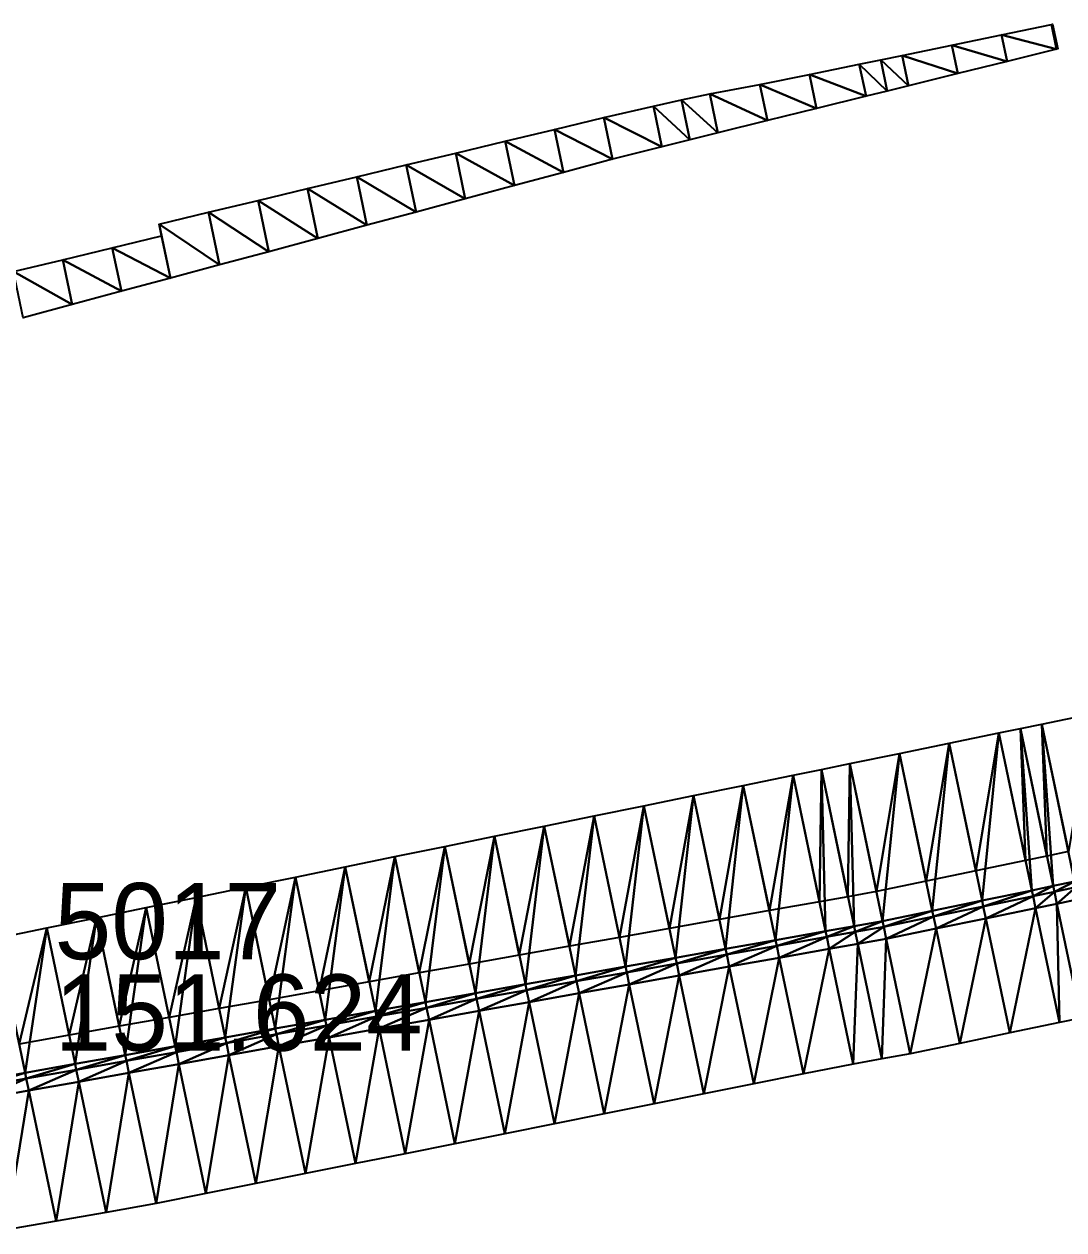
# Model space of a CAD drawing. Header units: metres. Extents: x 1882598 to 1885460, y 3171405 to 3171756.
# Drawn here: x 1883198.39 to 1883218.86, y 3171606.09 to 3171629.83 of the extents above; entities that cross this region are included whole.
import ezdxf

# ---------------------------------------------------------------- set-up
doc = ezdxf.new("R2010")
doc.units = ezdxf.units.M
doc.header["$MEASUREMENT"] = 0
doc.layers.add('pntelev', color=2, linetype='Continuous')
doc.layers.add('pntno', color=3, linetype='Continuous')
doc.layers.add('Triangles surfaces projet', color=7, linetype='Continuous', true_color=0x848484)

msp = doc.modelspace()

# ---------------------------------------------------------------- linework, layer by layer
at = {"layer": 'Triangles surfaces projet'}
for points in [[(1883218.615, 3171629.828, 150.869), (1883218.717, 3171629.34, 150.882), (1883217.636, 3171629.625, 150.873), (1883218.615, 3171629.828, 150.869)], [(1883218.615, 3171629.828, 151.219), (1883218.717, 3171629.34, 151.232), (1883217.636, 3171629.625, 151.223), (1883218.615, 3171629.828, 151.219)], [(1883218.741, 3171629.346, 150.882), (1883218.615, 3171629.828, 150.869), (1883218.64, 3171629.833, 150.869), (1883218.741, 3171629.346, 150.882)], [(1883218.64, 3171629.833, 151.219), (1883218.741, 3171629.346, 151.232), (1883218.615, 3171629.828, 151.219), (1883218.64, 3171629.833, 151.219)], [(1883218.717, 3171629.34, 150.882), (1883218.615, 3171629.828, 150.869), (1883218.741, 3171629.346, 150.882), (1883218.717, 3171629.34, 150.882)], [(1883218.741, 3171629.346, 151.232), (1883218.717, 3171629.34, 151.232), (1883218.615, 3171629.828, 151.219), (1883218.741, 3171629.346, 151.232)], [(1883215.678, 3171629.217, 150.881), (1883216.657, 3171629.421, 150.877), (1883216.774, 3171628.86, 150.892), (1883215.678, 3171629.217, 150.881)], [(1883216.657, 3171629.421, 151.227), (1883216.774, 3171628.86, 151.242), (1883215.678, 3171629.217, 151.231), (1883216.657, 3171629.421, 151.227)], [(1883217.746, 3171629.1, 150.887), (1883216.657, 3171629.421, 150.877), (1883217.636, 3171629.625, 150.873), (1883217.746, 3171629.1, 150.887)], [(1883217.636, 3171629.625, 151.223), (1883217.746, 3171629.1, 151.237), (1883216.657, 3171629.421, 151.227), (1883217.636, 3171629.625, 151.223)], [(1883216.657, 3171629.421, 150.877), (1883217.746, 3171629.1, 150.887), (1883216.774, 3171628.86, 150.892), (1883216.657, 3171629.421, 150.877)], [(1883217.746, 3171629.1, 151.237), (1883216.774, 3171628.86, 151.242), (1883216.657, 3171629.421, 151.227), (1883217.746, 3171629.1, 151.237)], [(1883217.746, 3171629.1, 150.887), (1883217.636, 3171629.625, 150.873), (1883218.717, 3171629.34, 150.882), (1883217.746, 3171629.1, 150.887)], [(1883218.717, 3171629.34, 151.232), (1883217.746, 3171629.1, 151.237), (1883217.636, 3171629.625, 151.223), (1883218.717, 3171629.34, 151.232)], [(1883215.678, 3171629.217, 150.881), (1883215.803, 3171628.62, 150.897), (1883215.256, 3171629.13, 150.883), (1883215.678, 3171629.217, 150.881)], [(1883215.678, 3171629.217, 151.231), (1883215.803, 3171628.62, 151.247), (1883215.256, 3171629.13, 151.233), (1883215.678, 3171629.217, 151.231)], [(1883215.678, 3171629.217, 150.881), (1883216.774, 3171628.86, 150.892), (1883215.803, 3171628.62, 150.897), (1883215.678, 3171629.217, 150.881)], [(1883216.774, 3171628.86, 151.242), (1883215.803, 3171628.62, 151.247), (1883215.678, 3171629.217, 151.231), (1883216.774, 3171628.86, 151.242)], [(1883213.855, 3171628.839, 150.889), (1883214.834, 3171629.042, 150.885), (1883214.966, 3171628.413, 150.901), (1883213.855, 3171628.839, 150.889)], [(1883214.834, 3171629.042, 151.235), (1883214.966, 3171628.413, 151.251), (1883213.855, 3171628.838, 151.239), (1883214.834, 3171629.042, 151.235)], [(1883215.384, 3171628.516, 150.899), (1883214.834, 3171629.042, 150.885), (1883215.256, 3171629.13, 150.883), (1883215.384, 3171628.516, 150.899)], [(1883215.256, 3171629.13, 151.233), (1883215.384, 3171628.516, 151.249), (1883214.834, 3171629.042, 151.235), (1883215.256, 3171629.13, 151.233)], [(1883214.834, 3171629.042, 150.885), (1883215.384, 3171628.516, 150.899), (1883214.966, 3171628.413, 150.901), (1883214.834, 3171629.042, 150.885)], [(1883215.384, 3171628.516, 151.249), (1883214.966, 3171628.413, 151.251), (1883214.834, 3171629.042, 151.235), (1883215.384, 3171628.516, 151.249)], [(1883215.384, 3171628.516, 150.899), (1883215.256, 3171629.13, 150.883), (1883215.803, 3171628.62, 150.897), (1883215.384, 3171628.516, 150.899)], [(1883215.803, 3171628.62, 151.247), (1883215.384, 3171628.516, 151.249), (1883215.256, 3171629.13, 151.233), (1883215.803, 3171628.62, 151.247)], [(1883213.994, 3171628.173, 150.906), (1883212.874, 3171628.645, 150.893), (1883213.855, 3171628.839, 150.889), (1883213.994, 3171628.173, 150.906)], [(1883213.855, 3171628.838, 151.239), (1883213.994, 3171628.173, 151.256), (1883212.874, 3171628.645, 151.243), (1883213.855, 3171628.838, 151.239)], [(1883213.994, 3171628.173, 150.906), (1883213.855, 3171628.839, 150.889), (1883214.966, 3171628.413, 150.901), (1883213.994, 3171628.173, 150.906)], [(1883214.966, 3171628.413, 151.251), (1883213.994, 3171628.173, 151.256), (1883213.855, 3171628.838, 151.239), (1883214.966, 3171628.413, 151.251)], [(1883213.023, 3171627.933, 150.911), (1883211.89, 3171628.463, 150.896), (1883212.874, 3171628.645, 150.893), (1883213.023, 3171627.933, 150.911)], [(1883212.874, 3171628.645, 151.243), (1883213.023, 3171627.933, 151.261), (1883211.89, 3171628.463, 151.246), (1883212.874, 3171628.645, 151.243)], [(1883213.023, 3171627.933, 150.911), (1883212.874, 3171628.645, 150.893), (1883213.994, 3171628.173, 150.906), (1883213.023, 3171627.933, 150.911)], [(1883213.994, 3171628.173, 151.256), (1883213.023, 3171627.933, 151.261), (1883212.874, 3171628.645, 151.243), (1883213.994, 3171628.173, 151.256)], [(1883211.498, 3171627.556, 150.919), (1883210.779, 3171628.218, 150.901), (1883211.335, 3171628.341, 150.899), (1883211.498, 3171627.556, 150.919)], [(1883211.335, 3171628.341, 151.249), (1883211.498, 3171627.556, 151.269), (1883210.779, 3171628.218, 151.251), (1883211.335, 3171628.341, 151.249)], [(1883211.335, 3171628.341, 150.899), (1883211.89, 3171628.463, 150.896), (1883212.051, 3171627.692, 150.916), (1883211.335, 3171628.341, 150.899)], [(1883211.89, 3171628.463, 151.246), (1883212.051, 3171627.692, 151.266), (1883211.335, 3171628.341, 151.249), (1883211.89, 3171628.463, 151.246)], [(1883211.335, 3171628.341, 150.899), (1883212.051, 3171627.692, 150.916), (1883211.498, 3171627.556, 150.919), (1883211.335, 3171628.341, 150.899)], [(1883212.051, 3171627.692, 151.266), (1883211.498, 3171627.556, 151.269), (1883211.335, 3171628.341, 151.249), (1883212.051, 3171627.692, 151.266)], [(1883212.051, 3171627.692, 150.916), (1883211.89, 3171628.463, 150.896), (1883213.023, 3171627.933, 150.911), (1883212.051, 3171627.692, 150.916)], [(1883213.023, 3171627.933, 151.261), (1883212.051, 3171627.692, 151.266), (1883211.89, 3171628.463, 151.246), (1883213.023, 3171627.933, 151.261)], [(1883210.779, 3171628.218, 150.901), (1883210.946, 3171627.419, 150.922), (1883209.804, 3171627.992, 150.906), (1883210.779, 3171628.218, 150.901)], [(1883210.779, 3171628.218, 151.251), (1883210.946, 3171627.419, 151.272), (1883209.804, 3171627.992, 151.256), (1883210.779, 3171628.218, 151.251)], [(1883210.779, 3171628.218, 150.901), (1883211.498, 3171627.556, 150.919), (1883210.946, 3171627.419, 150.922), (1883210.779, 3171628.218, 150.901)], [(1883211.498, 3171627.556, 151.269), (1883210.946, 3171627.419, 151.272), (1883210.779, 3171628.218, 151.251), (1883211.498, 3171627.556, 151.269)], [(1883209.008, 3171626.912, 150.933), (1883207.859, 3171627.526, 150.916), (1883208.831, 3171627.759, 150.911), (1883209.008, 3171626.912, 150.933)], [(1883208.832, 3171627.759, 151.261), (1883209.008, 3171626.912, 151.283), (1883207.859, 3171627.526, 151.266), (1883208.832, 3171627.759, 151.261)], [(1883208.831, 3171627.759, 150.911), (1883209.804, 3171627.992, 150.906), (1883209.976, 3171627.172, 150.927), (1883208.831, 3171627.759, 150.911)], [(1883209.008, 3171626.912, 150.933), (1883208.831, 3171627.759, 150.911), (1883209.976, 3171627.172, 150.927), (1883209.008, 3171626.912, 150.933)], [(1883209.804, 3171627.992, 151.256), (1883209.976, 3171627.172, 151.277), (1883208.832, 3171627.759, 151.261), (1883209.804, 3171627.992, 151.256)], [(1883209.976, 3171627.172, 151.277), (1883209.008, 3171626.912, 151.283), (1883208.832, 3171627.759, 151.261), (1883209.976, 3171627.172, 151.277)], [(1883209.976, 3171627.172, 150.927), (1883209.804, 3171627.992, 150.906), (1883210.946, 3171627.419, 150.922), (1883209.976, 3171627.172, 150.927)], [(1883210.946, 3171627.419, 151.272), (1883209.976, 3171627.172, 151.277), (1883209.804, 3171627.992, 151.256), (1883210.946, 3171627.419, 151.272)], [(1883208.041, 3171626.652, 150.938), (1883206.886, 3171627.293, 150.921), (1883207.859, 3171627.526, 150.916), (1883208.041, 3171626.652, 150.938)], [(1883207.859, 3171627.526, 151.266), (1883208.041, 3171626.652, 151.288), (1883206.886, 3171627.293, 151.271), (1883207.859, 3171627.526, 151.266)], [(1883209.008, 3171626.912, 150.933), (1883208.041, 3171626.652, 150.938), (1883207.859, 3171627.526, 150.916), (1883209.008, 3171626.912, 150.933)], [(1883209.008, 3171626.912, 151.283), (1883208.041, 3171626.652, 151.288), (1883207.859, 3171627.526, 151.266), (1883209.008, 3171626.912, 151.283)], [(1883205.913, 3171627.061, 150.925), (1883206.886, 3171627.293, 150.921), (1883207.074, 3171626.392, 150.944), (1883205.913, 3171627.061, 150.925)], [(1883206.886, 3171627.293, 151.271), (1883207.074, 3171626.392, 151.294), (1883205.913, 3171627.06, 151.275), (1883206.886, 3171627.293, 151.271)], [(1883208.041, 3171626.652, 150.938), (1883207.074, 3171626.392, 150.944), (1883206.886, 3171627.293, 150.921), (1883208.041, 3171626.652, 150.938)], [(1883208.041, 3171626.652, 151.288), (1883207.074, 3171626.392, 151.294), (1883206.886, 3171627.293, 151.271), (1883208.041, 3171626.652, 151.288)], [(1883206.107, 3171626.132, 150.949), (1883204.94, 3171626.828, 150.93), (1883205.913, 3171627.061, 150.925), (1883206.107, 3171626.132, 150.949)], [(1883205.913, 3171627.06, 151.275), (1883206.107, 3171626.132, 151.299), (1883204.94, 3171626.828, 151.28), (1883205.913, 3171627.06, 151.275)], [(1883206.107, 3171626.132, 150.949), (1883205.913, 3171627.061, 150.925), (1883207.074, 3171626.392, 150.944), (1883206.107, 3171626.132, 150.949)], [(1883207.074, 3171626.392, 151.294), (1883206.107, 3171626.132, 151.299), (1883205.913, 3171627.06, 151.275), (1883207.074, 3171626.392, 151.294)], [(1883205.139, 3171625.871, 150.955), (1883203.967, 3171626.595, 150.935), (1883204.94, 3171626.828, 150.93), (1883205.139, 3171625.871, 150.955)], [(1883204.94, 3171626.828, 151.28), (1883205.139, 3171625.871, 151.305), (1883203.967, 3171626.595, 151.285), (1883204.94, 3171626.828, 151.28)], [(1883206.107, 3171626.132, 150.949), (1883205.139, 3171625.871, 150.955), (1883204.94, 3171626.828, 150.93), (1883206.107, 3171626.132, 150.949)], [(1883206.107, 3171626.132, 151.299), (1883205.139, 3171625.871, 151.305), (1883204.94, 3171626.828, 151.28), (1883206.107, 3171626.132, 151.299)], [(1883203.967, 3171626.595, 150.935), (1883204.172, 3171625.611, 150.96), (1883202.994, 3171626.362, 150.94), (1883203.967, 3171626.595, 150.935)], [(1883203.967, 3171626.595, 151.285), (1883204.172, 3171625.611, 151.31), (1883202.994, 3171626.362, 151.29), (1883203.967, 3171626.595, 151.285)], [(1883203.967, 3171626.595, 150.935), (1883205.139, 3171625.871, 150.955), (1883204.172, 3171625.611, 150.96), (1883203.967, 3171626.595, 150.935)], [(1883205.139, 3171625.871, 151.305), (1883204.172, 3171625.611, 151.31), (1883203.967, 3171626.595, 151.285), (1883205.139, 3171625.871, 151.305)], [(1883203.205, 3171625.351, 150.966), (1883202.021, 3171626.129, 150.945), (1883202.994, 3171626.362, 150.94), (1883203.205, 3171625.351, 150.966)], [(1883202.994, 3171626.362, 151.29), (1883203.205, 3171625.351, 151.316), (1883202.021, 3171626.129, 151.295), (1883202.994, 3171626.362, 151.29)], [(1883202.994, 3171626.362, 150.94), (1883204.172, 3171625.611, 150.96), (1883203.205, 3171625.351, 150.966), (1883202.994, 3171626.362, 150.94)], [(1883204.172, 3171625.611, 151.31), (1883203.205, 3171625.351, 151.316), (1883202.994, 3171626.362, 151.29), (1883204.172, 3171625.611, 151.31)], [(1883201.048, 3171625.896, 150.95), (1883202.021, 3171626.129, 150.945), (1883202.237, 3171625.091, 150.971), (1883201.048, 3171625.896, 150.95)], [(1883202.237, 3171625.091, 151.321), (1883201.048, 3171625.896, 151.3), (1883202.021, 3171626.129, 151.295), (1883202.237, 3171625.091, 151.321)], [(1883202.237, 3171625.091, 150.971), (1883202.021, 3171626.129, 150.945), (1883203.205, 3171625.351, 150.966), (1883202.237, 3171625.091, 150.971)], [(1883203.205, 3171625.351, 151.316), (1883202.237, 3171625.091, 151.321), (1883202.021, 3171626.129, 151.295), (1883203.205, 3171625.351, 151.316)], [(1883201.048, 3171625.896, 150.95), (1883201.27, 3171624.831, 150.977), (1883201.096, 3171625.665, 150.955), (1883201.048, 3171625.896, 150.95)], [(1883202.237, 3171625.091, 150.971), (1883201.27, 3171624.831, 150.977), (1883201.048, 3171625.896, 150.95), (1883202.237, 3171625.091, 150.971)], [(1883201.048, 3171625.896, 151.3), (1883201.27, 3171624.831, 151.327), (1883201.096, 3171625.665, 151.305), (1883201.048, 3171625.896, 151.3)], [(1883201.27, 3171624.831, 151.327), (1883201.048, 3171625.896, 151.3), (1883202.237, 3171625.091, 151.321), (1883201.27, 3171624.831, 151.327)], [(1883201.27, 3171624.831, 150.977), (1883200.124, 3171625.43, 150.96), (1883201.096, 3171625.665, 150.955), (1883201.27, 3171624.831, 150.977)], [(1883200.124, 3171625.43, 151.31), (1883201.096, 3171625.665, 151.305), (1883201.27, 3171624.831, 151.327), (1883200.124, 3171625.43, 151.31)], [(1883200.124, 3171625.43, 150.96), (1883200.303, 3171624.571, 150.982), (1883199.151, 3171625.194, 150.965), (1883200.124, 3171625.43, 150.96)], [(1883200.124, 3171625.43, 151.31), (1883200.303, 3171624.571, 151.332), (1883199.151, 3171625.194, 151.315), (1883200.124, 3171625.43, 151.31)], [(1883200.303, 3171624.571, 150.982), (1883200.124, 3171625.43, 150.96), (1883201.27, 3171624.831, 150.977), (1883200.303, 3171624.571, 150.982)], [(1883201.27, 3171624.831, 151.327), (1883200.303, 3171624.571, 151.332), (1883200.124, 3171625.43, 151.31), (1883201.27, 3171624.831, 151.327)], [(1883199.151, 3171625.194, 150.965), (1883199.336, 3171624.311, 150.988), (1883198.179, 3171624.959, 150.97), (1883199.151, 3171625.194, 150.965)], [(1883199.151, 3171625.194, 151.315), (1883199.336, 3171624.311, 151.338), (1883198.179, 3171624.959, 151.32), (1883199.151, 3171625.194, 151.315)], [(1883199.336, 3171624.311, 150.988), (1883199.151, 3171625.194, 150.965), (1883200.303, 3171624.571, 150.982), (1883199.336, 3171624.311, 150.988)], [(1883200.303, 3171624.571, 151.332), (1883199.336, 3171624.311, 151.338), (1883199.151, 3171625.194, 151.315), (1883200.303, 3171624.571, 151.332)], [(1883199.336, 3171624.311, 150.988), (1883198.368, 3171624.051, 150.993), (1883198.179, 3171624.959, 150.97), (1883199.336, 3171624.311, 150.988)], [(1883199.336, 3171624.311, 151.338), (1883198.368, 3171624.051, 151.343), (1883198.179, 3171624.959, 151.32), (1883199.336, 3171624.311, 151.338)], [(1883219.074, 3171612.948, 150.869), (1883218.427, 3171616.047, 150.948), (1883219.406, 3171616.249, 150.944), (1883219.074, 3171612.948, 150.869)], [(1883219.406, 3171616.249, 151.294), (1883218.951, 3171613.538, 151.234), (1883218.427, 3171616.047, 151.298), (1883219.406, 3171616.249, 151.294)], [(1883218.005, 3171615.961, 150.95), (1883218.23, 3171612.774, 150.872), (1883217.583, 3171615.874, 150.952), (1883218.005, 3171615.961, 150.95)], [(1883218.005, 3171615.961, 151.3), (1883218.107, 3171613.362, 151.237), (1883217.583, 3171615.874, 151.302), (1883218.005, 3171615.961, 151.3)], [(1883218.427, 3171616.047, 150.948), (1883218.652, 3171612.861, 150.871), (1883218.005, 3171615.961, 150.95), (1883218.427, 3171616.047, 150.948)], [(1883218.427, 3171616.047, 151.298), (1883218.529, 3171613.45, 151.236), (1883218.005, 3171615.961, 151.3), (1883218.427, 3171616.047, 151.298)], [(1883218.652, 3171612.861, 150.871), (1883218.23, 3171612.774, 150.872), (1883218.005, 3171615.961, 150.95), (1883218.652, 3171612.861, 150.871)], [(1883218.529, 3171613.45, 151.236), (1883218.107, 3171613.362, 151.237), (1883218.005, 3171615.961, 151.3), (1883218.529, 3171613.45, 151.236)], [(1883218.427, 3171616.047, 150.948), (1883219.074, 3171612.948, 150.869), (1883218.652, 3171612.861, 150.871), (1883218.427, 3171616.047, 150.948)], [(1883218.951, 3171613.538, 151.234), (1883218.529, 3171613.45, 151.236), (1883218.427, 3171616.047, 151.298), (1883218.951, 3171613.538, 151.234)], [(1883215.624, 3171615.472, 150.96), (1883216.603, 3171615.673, 150.956), (1883216.271, 3171612.37, 150.881), (1883215.624, 3171615.472, 150.96)], [(1883216.603, 3171615.673, 151.306), (1883216.149, 3171612.953, 151.246), (1883215.624, 3171615.472, 151.31), (1883216.603, 3171615.673, 151.306)], [(1883217.128, 3171613.157, 151.242), (1883216.149, 3171612.953, 151.246), (1883216.603, 3171615.673, 151.306), (1883217.128, 3171613.157, 151.242)], [(1883216.603, 3171615.673, 150.956), (1883217.25, 3171612.572, 150.877), (1883216.271, 3171612.37, 150.881), (1883216.603, 3171615.673, 150.956)], [(1883217.583, 3171615.874, 150.952), (1883217.25, 3171612.572, 150.877), (1883216.603, 3171615.673, 150.956), (1883217.583, 3171615.874, 150.952)], [(1883217.583, 3171615.874, 151.302), (1883217.128, 3171613.157, 151.242), (1883216.603, 3171615.673, 151.306), (1883217.583, 3171615.874, 151.302)], [(1883218.107, 3171613.362, 151.237), (1883217.128, 3171613.157, 151.242), (1883217.583, 3171615.874, 151.302), (1883218.107, 3171613.362, 151.237)], [(1883218.23, 3171612.774, 150.872), (1883217.25, 3171612.572, 150.877), (1883217.583, 3171615.874, 150.952), (1883218.23, 3171612.774, 150.872)], [(1883215.624, 3171615.472, 150.96), (1883215.292, 3171612.168, 150.885), (1883214.644, 3171615.271, 150.964), (1883215.624, 3171615.472, 150.96)], [(1883215.624, 3171615.472, 151.31), (1883215.17, 3171612.749, 151.25), (1883214.644, 3171615.271, 151.314), (1883215.624, 3171615.472, 151.31)], [(1883216.149, 3171612.953, 151.246), (1883215.17, 3171612.749, 151.25), (1883215.624, 3171615.472, 151.31), (1883216.149, 3171612.953, 151.246)], [(1883215.624, 3171615.472, 150.96), (1883216.271, 3171612.37, 150.881), (1883215.292, 3171612.168, 150.885), (1883215.624, 3171615.472, 150.96)], [(1883214.644, 3171615.271, 150.964), (1883214.731, 3171612.069, 150.888), (1883214.087, 3171615.156, 150.967), (1883214.644, 3171615.271, 150.964)], [(1883214.644, 3171615.271, 151.314), (1883214.61, 3171612.649, 151.252), (1883214.087, 3171615.156, 151.317), (1883214.644, 3171615.271, 151.314)], [(1883215.17, 3171612.749, 151.25), (1883214.61, 3171612.649, 151.252), (1883214.644, 3171615.271, 151.314), (1883215.17, 3171612.749, 151.25)], [(1883215.292, 3171612.168, 150.885), (1883214.731, 3171612.069, 150.888), (1883214.644, 3171615.271, 150.964), (1883215.292, 3171612.168, 150.885)], [(1883212.549, 3171614.841, 150.973), (1883213.529, 3171615.042, 150.969), (1883213.185, 3171611.796, 150.895), (1883212.549, 3171614.841, 150.973)], [(1883213.529, 3171615.042, 151.319), (1883213.064, 3171612.374, 151.26), (1883212.549, 3171614.841, 151.323), (1883213.529, 3171615.042, 151.319)], [(1883214.049, 3171612.549, 151.255), (1883213.064, 3171612.374, 151.26), (1883213.529, 3171615.042, 151.319), (1883214.049, 3171612.549, 151.255)], [(1883213.529, 3171615.042, 150.969), (1883214.17, 3171611.97, 150.89), (1883213.185, 3171611.796, 150.895), (1883213.529, 3171615.042, 150.969)], [(1883214.087, 3171615.156, 150.967), (1883214.17, 3171611.97, 150.89), (1883213.529, 3171615.042, 150.969), (1883214.087, 3171615.156, 150.967)], [(1883214.087, 3171615.156, 151.317), (1883214.049, 3171612.549, 151.255), (1883213.529, 3171615.042, 151.319), (1883214.087, 3171615.156, 151.317)], [(1883214.61, 3171612.649, 151.252), (1883214.049, 3171612.549, 151.255), (1883214.087, 3171615.156, 151.317), (1883214.61, 3171612.649, 151.252)], [(1883214.17, 3171611.97, 150.89), (1883214.087, 3171615.156, 150.967), (1883214.731, 3171612.069, 150.888), (1883214.17, 3171611.97, 150.89)], [(1883212.2, 3171611.621, 150.9), (1883211.57, 3171614.641, 150.977), (1883212.549, 3171614.841, 150.973), (1883212.2, 3171611.621, 150.9)], [(1883212.549, 3171614.841, 151.323), (1883212.079, 3171612.199, 151.265), (1883211.57, 3171614.641, 151.327), (1883212.549, 3171614.841, 151.323)], [(1883213.064, 3171612.374, 151.26), (1883212.079, 3171612.199, 151.265), (1883212.549, 3171614.841, 151.323), (1883213.064, 3171612.374, 151.26)], [(1883213.185, 3171611.796, 150.895), (1883212.2, 3171611.621, 150.9), (1883212.549, 3171614.841, 150.973), (1883213.185, 3171611.796, 150.895)], [(1883211.57, 3171614.641, 150.977), (1883211.215, 3171611.447, 150.905), (1883210.59, 3171614.44, 150.981), (1883211.57, 3171614.641, 150.977)], [(1883211.57, 3171614.641, 151.327), (1883211.094, 3171612.024, 151.27), (1883210.59, 3171614.44, 151.331), (1883211.57, 3171614.641, 151.327)], [(1883212.079, 3171612.199, 151.265), (1883211.094, 3171612.024, 151.27), (1883211.57, 3171614.641, 151.327), (1883212.079, 3171612.199, 151.265)], [(1883211.57, 3171614.641, 150.977), (1883212.2, 3171611.621, 150.9), (1883211.215, 3171611.447, 150.905), (1883211.57, 3171614.641, 150.977)], [(1883209.61, 3171614.24, 150.986), (1883209.244, 3171611.098, 150.915), (1883208.631, 3171614.039, 150.99), (1883209.61, 3171614.24, 150.986)], [(1883209.61, 3171614.24, 151.336), (1883209.124, 3171611.673, 151.279), (1883208.631, 3171614.039, 151.34), (1883209.61, 3171614.24, 151.336)], [(1883210.109, 3171611.848, 151.275), (1883209.124, 3171611.673, 151.279), (1883209.61, 3171614.24, 151.336), (1883210.109, 3171611.848, 151.275)], [(1883209.244, 3171611.098, 150.915), (1883209.61, 3171614.24, 150.986), (1883210.23, 3171611.273, 150.91), (1883209.244, 3171611.098, 150.915)], [(1883209.61, 3171614.24, 150.986), (1883210.59, 3171614.44, 150.981), (1883210.23, 3171611.273, 150.91), (1883209.61, 3171614.24, 150.986)], [(1883210.59, 3171614.44, 151.331), (1883210.109, 3171611.848, 151.275), (1883209.61, 3171614.24, 151.336), (1883210.59, 3171614.44, 151.331)], [(1883211.094, 3171612.024, 151.27), (1883210.109, 3171611.848, 151.275), (1883210.59, 3171614.44, 151.331), (1883211.094, 3171612.024, 151.27)], [(1883210.23, 3171611.273, 150.91), (1883210.59, 3171614.44, 150.981), (1883211.215, 3171611.447, 150.905), (1883210.23, 3171611.273, 150.91)], [(1883208.259, 3171610.924, 150.92), (1883207.651, 3171613.839, 150.994), (1883208.631, 3171614.039, 150.99), (1883208.259, 3171610.924, 150.92)], [(1883208.631, 3171614.039, 151.34), (1883208.139, 3171611.498, 151.284), (1883207.651, 3171613.839, 151.344), (1883208.631, 3171614.039, 151.34)], [(1883209.124, 3171611.673, 151.279), (1883208.139, 3171611.498, 151.284), (1883208.631, 3171614.039, 151.34), (1883209.124, 3171611.673, 151.279)], [(1883209.244, 3171611.098, 150.915), (1883208.259, 3171610.924, 150.92), (1883208.631, 3171614.039, 150.99), (1883209.244, 3171611.098, 150.915)], [(1883207.274, 3171610.75, 150.925), (1883206.671, 3171613.638, 150.998), (1883207.651, 3171613.839, 150.994), (1883207.274, 3171610.75, 150.925)], [(1883207.651, 3171613.839, 151.344), (1883207.154, 3171611.322, 151.289), (1883206.671, 3171613.638, 151.348), (1883207.651, 3171613.839, 151.344)], [(1883208.139, 3171611.498, 151.284), (1883207.154, 3171611.322, 151.289), (1883207.651, 3171613.839, 151.344), (1883208.139, 3171611.498, 151.284)], [(1883207.274, 3171610.75, 150.925), (1883207.651, 3171613.839, 150.994), (1883208.259, 3171610.924, 150.92), (1883207.274, 3171610.75, 150.925)], [(1883206.671, 3171613.638, 150.998), (1883206.289, 3171610.575, 150.929), (1883205.691, 3171613.438, 151.003), (1883206.671, 3171613.638, 150.998)], [(1883206.671, 3171613.638, 151.348), (1883206.17, 3171611.147, 151.294), (1883205.691, 3171613.438, 151.353), (1883206.671, 3171613.638, 151.348)], [(1883207.154, 3171611.322, 151.289), (1883206.17, 3171611.147, 151.294), (1883206.671, 3171613.638, 151.348), (1883207.154, 3171611.322, 151.289)], [(1883206.289, 3171610.575, 150.929), (1883206.671, 3171613.638, 150.998), (1883207.274, 3171610.75, 150.925), (1883206.289, 3171610.575, 150.929)], [(1883205.304, 3171610.401, 150.934), (1883204.712, 3171613.237, 151.007), (1883205.691, 3171613.438, 151.003), (1883205.304, 3171610.401, 150.934)], [(1883205.691, 3171613.438, 151.353), (1883205.185, 3171610.972, 151.299), (1883204.712, 3171613.237, 151.357), (1883205.691, 3171613.438, 151.353)], [(1883206.17, 3171611.147, 151.294), (1883205.185, 3171610.972, 151.299), (1883205.691, 3171613.438, 151.353), (1883206.17, 3171611.147, 151.294)], [(1883205.304, 3171610.401, 150.934), (1883205.691, 3171613.438, 151.003), (1883206.289, 3171610.575, 150.929), (1883205.304, 3171610.401, 150.934)], [(1883203.732, 3171613.036, 151.011), (1883203.333, 3171610.052, 150.944), (1883202.752, 3171612.836, 151.015), (1883203.732, 3171613.036, 151.011)], [(1883203.732, 3171613.036, 151.361), (1883203.215, 3171610.621, 151.309), (1883202.752, 3171612.836, 151.365), (1883203.732, 3171613.036, 151.361)], [(1883204.2, 3171610.797, 151.304), (1883203.215, 3171610.621, 151.309), (1883203.732, 3171613.036, 151.361), (1883204.2, 3171610.797, 151.304)], [(1883203.333, 3171610.052, 150.944), (1883203.732, 3171613.036, 151.011), (1883204.319, 3171610.227, 150.939), (1883203.333, 3171610.052, 150.944)], [(1883204.712, 3171613.237, 151.007), (1883204.319, 3171610.227, 150.939), (1883203.732, 3171613.036, 151.011), (1883204.712, 3171613.237, 151.007)], [(1883204.712, 3171613.237, 151.357), (1883204.2, 3171610.797, 151.304), (1883203.732, 3171613.036, 151.361), (1883204.712, 3171613.237, 151.357)], [(1883205.185, 3171610.972, 151.299), (1883204.2, 3171610.797, 151.304), (1883204.712, 3171613.237, 151.357), (1883205.185, 3171610.972, 151.299)], [(1883205.304, 3171610.401, 150.934), (1883204.319, 3171610.227, 150.939), (1883204.712, 3171613.237, 151.007), (1883205.304, 3171610.401, 150.934)], [(1883202.752, 3171612.836, 151.015), (1883202.348, 3171609.878, 150.949), (1883201.773, 3171612.635, 151.019), (1883202.752, 3171612.836, 151.015)], [(1883202.752, 3171612.836, 151.365), (1883202.23, 3171610.446, 151.313), (1883201.773, 3171612.635, 151.369), (1883202.752, 3171612.836, 151.365)], [(1883203.215, 3171610.621, 151.309), (1883202.23, 3171610.446, 151.313), (1883202.752, 3171612.836, 151.365), (1883203.215, 3171610.621, 151.309)], [(1883202.348, 3171609.878, 150.949), (1883202.752, 3171612.836, 151.015), (1883203.333, 3171610.052, 150.944), (1883202.348, 3171609.878, 150.949)], [(1883218.23, 3171612.774, 150.872), (1883218.652, 3171612.861, 150.871), (1883218.254, 3171612.66, 150.87), (1883218.23, 3171612.774, 150.872)], [(1883218.652, 3171612.861, 150.871), (1883218.675, 3171612.748, 150.868), (1883218.254, 3171612.66, 150.87), (1883218.652, 3171612.861, 150.871)], [(1883218.675, 3171612.748, 150.868), (1883218.652, 3171612.861, 150.871), (1883219.074, 3171612.948, 150.869), (1883218.675, 3171612.748, 150.868)], [(1883219.097, 3171612.835, 150.866), (1883218.675, 3171612.748, 150.868), (1883219.074, 3171612.948, 150.869), (1883219.097, 3171612.835, 150.866)], [(1883218.725, 3171612.511, 151.109), (1883218.675, 3171612.748, 150.868), (1883219.097, 3171612.835, 150.866), (1883218.725, 3171612.511, 151.109)], [(1883219.097, 3171612.835, 150.866), (1883219.147, 3171612.598, 151.107), (1883218.725, 3171612.511, 151.109), (1883219.097, 3171612.835, 150.866)], [(1883200.793, 3171612.435, 151.024), (1883201.773, 3171612.635, 151.019), (1883201.363, 3171609.704, 150.954), (1883200.793, 3171612.435, 151.024)], [(1883201.773, 3171612.635, 151.369), (1883201.245, 3171610.271, 151.318), (1883200.793, 3171612.435, 151.374), (1883201.773, 3171612.635, 151.369)], [(1883202.23, 3171610.446, 151.313), (1883201.245, 3171610.271, 151.318), (1883201.773, 3171612.635, 151.369), (1883202.23, 3171610.446, 151.313)], [(1883201.773, 3171612.635, 151.019), (1883202.348, 3171609.878, 150.949), (1883201.363, 3171609.704, 150.954), (1883201.773, 3171612.635, 151.019)], [(1883216.295, 3171612.257, 150.878), (1883216.271, 3171612.37, 150.881), (1883217.25, 3171612.572, 150.877), (1883216.295, 3171612.257, 150.878)], [(1883217.25, 3171612.572, 150.877), (1883217.274, 3171612.459, 150.874), (1883216.295, 3171612.257, 150.878), (1883217.25, 3171612.572, 150.877)], [(1883217.274, 3171612.459, 150.874), (1883217.25, 3171612.572, 150.877), (1883218.23, 3171612.774, 150.872), (1883217.274, 3171612.459, 150.874)], [(1883218.23, 3171612.774, 150.872), (1883218.254, 3171612.66, 150.87), (1883217.274, 3171612.459, 150.874), (1883218.23, 3171612.774, 150.872)], [(1883217.274, 3171612.459, 150.874), (1883218.254, 3171612.66, 150.87), (1883217.323, 3171612.222, 151.115), (1883217.274, 3171612.459, 150.874)], [(1883218.303, 3171612.424, 151.111), (1883217.323, 3171612.222, 151.115), (1883218.254, 3171612.66, 150.87), (1883218.303, 3171612.424, 151.111)], [(1883218.254, 3171612.66, 150.87), (1883218.675, 3171612.748, 150.868), (1883218.303, 3171612.424, 151.111), (1883218.254, 3171612.66, 150.87)], [(1883218.675, 3171612.748, 150.868), (1883218.725, 3171612.511, 151.109), (1883218.303, 3171612.424, 151.111), (1883218.675, 3171612.748, 150.868)], [(1883218.725, 3171612.511, 151.109), (1883219.147, 3171612.598, 151.107), (1883219.195, 3171610.259, 152.643), (1883218.725, 3171612.511, 151.109)], [(1883200.378, 3171609.529, 150.959), (1883199.813, 3171612.234, 151.028), (1883200.793, 3171612.435, 151.024), (1883200.378, 3171609.529, 150.959)], [(1883200.793, 3171612.435, 151.374), (1883200.26, 3171610.096, 151.323), (1883199.813, 3171612.234, 151.378), (1883200.793, 3171612.435, 151.374)], [(1883201.245, 3171610.271, 151.318), (1883200.26, 3171610.096, 151.323), (1883200.793, 3171612.435, 151.374), (1883201.245, 3171610.271, 151.318)], [(1883200.378, 3171609.529, 150.959), (1883200.793, 3171612.435, 151.024), (1883201.363, 3171609.704, 150.954), (1883200.378, 3171609.529, 150.959)], [(1883215.315, 3171612.055, 150.882), (1883215.292, 3171612.168, 150.885), (1883216.271, 3171612.37, 150.881), (1883215.315, 3171612.055, 150.882)], [(1883215.315, 3171612.055, 150.882), (1883216.271, 3171612.37, 150.881), (1883216.295, 3171612.257, 150.878), (1883215.315, 3171612.055, 150.882)], [(1883216.344, 3171612.02, 151.119), (1883216.295, 3171612.257, 150.878), (1883217.274, 3171612.459, 150.874), (1883216.344, 3171612.02, 151.119)], [(1883217.274, 3171612.459, 150.874), (1883217.323, 3171612.222, 151.115), (1883216.344, 3171612.02, 151.119), (1883217.274, 3171612.459, 150.874)], [(1883218.303, 3171612.424, 151.111), (1883217.795, 3171609.965, 152.653), (1883217.323, 3171612.222, 151.115), (1883218.303, 3171612.424, 151.111)], [(1883218.303, 3171612.424, 151.111), (1883218.773, 3171610.17, 152.646), (1883217.795, 3171609.965, 152.653), (1883218.303, 3171612.424, 151.111)], [(1883218.725, 3171612.511, 151.109), (1883218.773, 3171610.17, 152.646), (1883218.303, 3171612.424, 151.111), (1883218.725, 3171612.511, 151.109)], [(1883218.773, 3171610.17, 152.646), (1883218.725, 3171612.511, 151.109), (1883219.195, 3171610.259, 152.643), (1883218.773, 3171610.17, 152.646)], [(1883199.813, 3171612.234, 151.028), (1883199.393, 3171609.355, 150.963), (1883198.834, 3171612.034, 151.032), (1883199.813, 3171612.234, 151.028)], [(1883199.813, 3171612.234, 151.378), (1883199.275, 3171609.92, 151.328), (1883198.834, 3171612.034, 151.382), (1883199.813, 3171612.234, 151.378)], [(1883200.26, 3171610.096, 151.323), (1883199.275, 3171609.92, 151.328), (1883199.813, 3171612.234, 151.378), (1883200.26, 3171610.096, 151.323)], [(1883199.393, 3171609.355, 150.963), (1883199.813, 3171612.234, 151.028), (1883200.378, 3171609.529, 150.959), (1883199.393, 3171609.355, 150.963)], [(1883215.292, 3171612.168, 150.885), (1883214.755, 3171611.955, 150.885), (1883214.731, 3171612.069, 150.888), (1883215.292, 3171612.168, 150.885)], [(1883214.755, 3171611.955, 150.885), (1883215.292, 3171612.168, 150.885), (1883215.315, 3171612.055, 150.882), (1883214.755, 3171611.955, 150.885)], [(1883215.315, 3171612.055, 150.882), (1883216.295, 3171612.257, 150.878), (1883215.365, 3171611.818, 151.123), (1883215.315, 3171612.055, 150.882)], [(1883215.365, 3171611.818, 151.123), (1883216.295, 3171612.257, 150.878), (1883216.344, 3171612.02, 151.119), (1883215.365, 3171611.818, 151.123)], [(1883216.344, 3171612.02, 151.119), (1883217.323, 3171612.222, 151.115), (1883216.816, 3171609.759, 152.659), (1883216.344, 3171612.02, 151.119)], [(1883217.323, 3171612.222, 151.115), (1883217.795, 3171609.965, 152.653), (1883216.816, 3171609.759, 152.659), (1883217.323, 3171612.222, 151.115)], [(1883198.408, 3171609.181, 150.968), (1883197.854, 3171611.833, 151.036), (1883198.834, 3171612.034, 151.032), (1883198.408, 3171609.181, 150.968)], [(1883198.834, 3171612.034, 151.382), (1883198.29, 3171609.745, 151.333), (1883197.854, 3171611.833, 151.386), (1883198.834, 3171612.034, 151.382)], [(1883199.275, 3171609.92, 151.328), (1883198.29, 3171609.745, 151.333), (1883198.834, 3171612.034, 151.382), (1883199.275, 3171609.92, 151.328)], [(1883198.834, 3171612.034, 151.032), (1883199.393, 3171609.355, 150.963), (1883198.408, 3171609.181, 150.968), (1883198.834, 3171612.034, 151.032)], [(1883213.185, 3171611.796, 150.895), (1883214.17, 3171611.97, 150.89), (1883213.209, 3171611.682, 150.892), (1883213.185, 3171611.796, 150.895)], [(1883213.209, 3171611.682, 150.892), (1883214.17, 3171611.97, 150.89), (1883214.194, 3171611.856, 150.888), (1883213.209, 3171611.682, 150.892)], [(1883213.209, 3171611.682, 150.892), (1883214.194, 3171611.856, 150.888), (1883213.258, 3171611.446, 151.134), (1883213.209, 3171611.682, 150.892)], [(1883214.194, 3171611.856, 150.888), (1883214.243, 3171611.62, 151.129), (1883213.258, 3171611.446, 151.134), (1883214.194, 3171611.856, 150.888)], [(1883214.194, 3171611.856, 150.888), (1883214.17, 3171611.97, 150.89), (1883214.731, 3171612.069, 150.888), (1883214.194, 3171611.856, 150.888)], [(1883214.731, 3171612.069, 150.888), (1883214.755, 3171611.955, 150.885), (1883214.194, 3171611.856, 150.888), (1883214.731, 3171612.069, 150.888)], [(1883214.194, 3171611.856, 150.888), (1883214.755, 3171611.955, 150.885), (1883214.243, 3171611.62, 151.129), (1883214.194, 3171611.856, 150.888)], [(1883214.804, 3171611.719, 151.126), (1883214.243, 3171611.62, 151.129), (1883214.755, 3171611.955, 150.885), (1883214.804, 3171611.719, 151.126)], [(1883214.755, 3171611.955, 150.885), (1883215.315, 3171612.055, 150.882), (1883214.804, 3171611.719, 151.126), (1883214.755, 3171611.955, 150.885)], [(1883215.315, 3171612.055, 150.882), (1883215.365, 3171611.818, 151.123), (1883214.804, 3171611.719, 151.126), (1883215.315, 3171612.055, 150.882)], [(1883215.365, 3171611.818, 151.123), (1883216.344, 3171612.02, 151.119), (1883215.837, 3171609.553, 152.666), (1883215.365, 3171611.818, 151.123)], [(1883215.837, 3171609.553, 152.666), (1883216.344, 3171612.02, 151.119), (1883216.816, 3171609.759, 152.659), (1883215.837, 3171609.553, 152.666)], [(1883197.422, 3171609.006, 150.973), (1883197.854, 3171611.833, 151.036), (1883198.408, 3171609.181, 150.968), (1883197.422, 3171609.006, 150.973)], [(1883211.215, 3171611.447, 150.905), (1883212.2, 3171611.621, 150.9), (1883211.238, 3171611.333, 150.902), (1883211.215, 3171611.447, 150.905)], [(1883211.238, 3171611.333, 150.902), (1883212.2, 3171611.621, 150.9), (1883212.224, 3171611.508, 150.897), (1883211.238, 3171611.333, 150.902)], [(1883212.224, 3171611.508, 150.897), (1883212.2, 3171611.621, 150.9), (1883213.185, 3171611.796, 150.895), (1883212.224, 3171611.508, 150.897)], [(1883213.209, 3171611.682, 150.892), (1883212.224, 3171611.508, 150.897), (1883213.185, 3171611.796, 150.895), (1883213.209, 3171611.682, 150.892)], [(1883212.224, 3171611.508, 150.897), (1883213.209, 3171611.682, 150.892), (1883212.273, 3171611.272, 151.138), (1883212.224, 3171611.508, 150.897)], [(1883212.273, 3171611.272, 151.138), (1883213.209, 3171611.682, 150.892), (1883213.258, 3171611.446, 151.134), (1883212.273, 3171611.272, 151.138)], [(1883214.243, 3171611.62, 151.129), (1883213.736, 3171609.158, 152.692), (1883213.258, 3171611.446, 151.134), (1883214.243, 3171611.62, 151.129)], [(1883213.736, 3171609.158, 152.692), (1883214.243, 3171611.62, 151.129), (1883214.716, 3171609.354, 152.672), (1883213.736, 3171609.158, 152.692)], [(1883214.716, 3171609.354, 152.672), (1883214.243, 3171611.62, 151.129), (1883214.804, 3171611.719, 151.126), (1883214.716, 3171609.354, 152.672)], [(1883214.716, 3171609.354, 152.672), (1883214.804, 3171611.719, 151.126), (1883215.277, 3171609.454, 152.669), (1883214.716, 3171609.354, 152.672)], [(1883215.365, 3171611.818, 151.123), (1883215.277, 3171609.454, 152.669), (1883214.804, 3171611.719, 151.126), (1883215.365, 3171611.818, 151.123)], [(1883215.365, 3171611.818, 151.123), (1883215.837, 3171609.553, 152.666), (1883215.277, 3171609.454, 152.669), (1883215.365, 3171611.818, 151.123)], [(1883210.253, 3171611.159, 150.907), (1883210.23, 3171611.273, 150.91), (1883211.215, 3171611.447, 150.905), (1883210.253, 3171611.159, 150.907)], [(1883211.215, 3171611.447, 150.905), (1883211.238, 3171611.333, 150.902), (1883210.253, 3171611.159, 150.907), (1883211.215, 3171611.447, 150.905)], [(1883211.238, 3171611.333, 150.902), (1883212.224, 3171611.508, 150.897), (1883211.288, 3171611.097, 151.143), (1883211.238, 3171611.333, 150.902)], [(1883211.288, 3171611.097, 151.143), (1883212.224, 3171611.508, 150.897), (1883212.273, 3171611.272, 151.138), (1883211.288, 3171611.097, 151.143)], [(1883212.273, 3171611.272, 151.138), (1883213.258, 3171611.446, 151.134), (1883212.755, 3171608.962, 152.711), (1883212.273, 3171611.272, 151.138)], [(1883213.736, 3171609.158, 152.692), (1883212.755, 3171608.962, 152.711), (1883213.258, 3171611.446, 151.134), (1883213.736, 3171609.158, 152.692)], [(1883210.23, 3171611.273, 150.91), (1883209.268, 3171610.985, 150.912), (1883209.244, 3171611.098, 150.915), (1883210.23, 3171611.273, 150.91)], [(1883210.253, 3171611.159, 150.907), (1883209.268, 3171610.985, 150.912), (1883210.23, 3171611.273, 150.91), (1883210.253, 3171611.159, 150.907)], [(1883209.317, 3171610.749, 151.153), (1883209.268, 3171610.985, 150.912), (1883210.253, 3171611.159, 150.907), (1883209.317, 3171610.749, 151.153)], [(1883210.253, 3171611.159, 150.907), (1883210.303, 3171610.923, 151.148), (1883209.317, 3171610.749, 151.153), (1883210.253, 3171611.159, 150.907)], [(1883210.303, 3171610.923, 151.148), (1883210.253, 3171611.159, 150.907), (1883211.238, 3171611.333, 150.902), (1883210.303, 3171610.923, 151.148)], [(1883210.303, 3171610.923, 151.148), (1883211.238, 3171611.333, 150.902), (1883211.288, 3171611.097, 151.143), (1883210.303, 3171610.923, 151.148)], [(1883211.288, 3171611.097, 151.143), (1883212.273, 3171611.272, 151.138), (1883211.774, 3171608.766, 152.731), (1883211.288, 3171611.097, 151.143)], [(1883212.755, 3171608.962, 152.711), (1883211.774, 3171608.766, 152.731), (1883212.273, 3171611.272, 151.138), (1883212.755, 3171608.962, 152.711)], [(1883207.274, 3171610.75, 150.925), (1883208.259, 3171610.924, 150.92), (1883207.298, 3171610.636, 150.922), (1883207.274, 3171610.75, 150.925)], [(1883208.259, 3171610.924, 150.92), (1883208.283, 3171610.81, 150.917), (1883207.298, 3171610.636, 150.922), (1883208.259, 3171610.924, 150.92)], [(1883208.259, 3171610.924, 150.92), (1883209.244, 3171611.098, 150.915), (1883208.283, 3171610.81, 150.917), (1883208.259, 3171610.924, 150.92)], [(1883208.283, 3171610.81, 150.917), (1883209.244, 3171611.098, 150.915), (1883209.268, 3171610.985, 150.912), (1883208.283, 3171610.81, 150.917)], [(1883208.283, 3171610.81, 150.917), (1883209.268, 3171610.985, 150.912), (1883208.332, 3171610.574, 151.158), (1883208.283, 3171610.81, 150.917)], [(1883208.332, 3171610.574, 151.158), (1883209.268, 3171610.985, 150.912), (1883209.317, 3171610.749, 151.153), (1883208.332, 3171610.574, 151.158)], [(1883209.317, 3171610.749, 151.153), (1883210.303, 3171610.923, 151.148), (1883209.813, 3171608.373, 152.771), (1883209.317, 3171610.749, 151.153)], [(1883209.813, 3171608.373, 152.771), (1883210.303, 3171610.923, 151.148), (1883210.794, 3171608.57, 152.751), (1883209.813, 3171608.373, 152.771)], [(1883210.794, 3171608.57, 152.751), (1883210.303, 3171610.923, 151.148), (1883211.288, 3171611.097, 151.143), (1883210.794, 3171608.57, 152.751)], [(1883211.288, 3171611.097, 151.143), (1883211.774, 3171608.766, 152.731), (1883210.794, 3171608.57, 152.751), (1883211.288, 3171611.097, 151.143)], [(1883206.289, 3171610.575, 150.929), (1883207.274, 3171610.75, 150.925), (1883206.313, 3171610.462, 150.927), (1883206.289, 3171610.575, 150.929)], [(1883207.274, 3171610.75, 150.925), (1883207.298, 3171610.636, 150.922), (1883206.313, 3171610.462, 150.927), (1883207.274, 3171610.75, 150.925)], [(1883207.347, 3171610.4, 151.163), (1883207.298, 3171610.636, 150.922), (1883208.283, 3171610.81, 150.917), (1883207.347, 3171610.4, 151.163)], [(1883208.283, 3171610.81, 150.917), (1883208.332, 3171610.574, 151.158), (1883207.347, 3171610.4, 151.163), (1883208.283, 3171610.81, 150.917)], [(1883209.317, 3171610.749, 151.153), (1883208.833, 3171608.177, 152.79), (1883208.332, 3171610.574, 151.158), (1883209.317, 3171610.749, 151.153)], [(1883209.317, 3171610.749, 151.153), (1883209.813, 3171608.373, 152.771), (1883208.833, 3171608.177, 152.79), (1883209.317, 3171610.749, 151.153)], [(1883206.289, 3171610.575, 150.929), (1883205.327, 3171610.287, 150.931), (1883205.304, 3171610.401, 150.934), (1883206.289, 3171610.575, 150.929)], [(1883206.313, 3171610.462, 150.927), (1883205.327, 3171610.287, 150.931), (1883206.289, 3171610.575, 150.929), (1883206.313, 3171610.462, 150.927)], [(1883205.327, 3171610.287, 150.931), (1883206.313, 3171610.462, 150.927), (1883205.377, 3171610.051, 151.172), (1883205.327, 3171610.287, 150.931)], [(1883205.377, 3171610.051, 151.172), (1883206.313, 3171610.462, 150.927), (1883206.362, 3171610.226, 151.167), (1883205.377, 3171610.051, 151.172)], [(1883206.362, 3171610.226, 151.167), (1883206.313, 3171610.462, 150.927), (1883207.298, 3171610.636, 150.922), (1883206.362, 3171610.226, 151.167)], [(1883206.362, 3171610.226, 151.167), (1883207.298, 3171610.636, 150.922), (1883207.347, 3171610.4, 151.163), (1883206.362, 3171610.226, 151.167)], [(1883208.332, 3171610.574, 151.158), (1883207.852, 3171607.981, 152.81), (1883207.347, 3171610.4, 151.163), (1883208.332, 3171610.574, 151.158)], [(1883208.332, 3171610.574, 151.158), (1883208.833, 3171608.177, 152.79), (1883207.852, 3171607.981, 152.81), (1883208.332, 3171610.574, 151.158)], [(1883203.333, 3171610.052, 150.944), (1883204.319, 3171610.227, 150.939), (1883203.357, 3171609.939, 150.941), (1883203.333, 3171610.052, 150.944)], [(1883204.319, 3171610.227, 150.939), (1883204.342, 3171610.113, 150.936), (1883203.357, 3171609.939, 150.941), (1883204.319, 3171610.227, 150.939)], [(1883204.342, 3171610.113, 150.936), (1883204.319, 3171610.227, 150.939), (1883205.304, 3171610.401, 150.934), (1883204.342, 3171610.113, 150.936)], [(1883205.327, 3171610.287, 150.931), (1883204.342, 3171610.113, 150.936), (1883205.304, 3171610.401, 150.934), (1883205.327, 3171610.287, 150.931)], [(1883204.342, 3171610.113, 150.936), (1883205.327, 3171610.287, 150.931), (1883204.392, 3171609.877, 151.177), (1883204.342, 3171610.113, 150.936)], [(1883204.392, 3171609.877, 151.177), (1883205.327, 3171610.287, 150.931), (1883205.377, 3171610.051, 151.172), (1883204.392, 3171609.877, 151.177)], [(1883205.891, 3171607.588, 152.85), (1883205.377, 3171610.051, 151.172), (1883206.362, 3171610.226, 151.167), (1883205.891, 3171607.588, 152.85)], [(1883206.871, 3171607.785, 152.83), (1883205.891, 3171607.588, 152.85), (1883206.362, 3171610.226, 151.167), (1883206.871, 3171607.785, 152.83)], [(1883206.362, 3171610.226, 151.167), (1883207.347, 3171610.4, 151.163), (1883206.871, 3171607.785, 152.83), (1883206.362, 3171610.226, 151.167)], [(1883206.871, 3171607.785, 152.83), (1883207.347, 3171610.4, 151.163), (1883207.852, 3171607.981, 152.81), (1883206.871, 3171607.785, 152.83)], [(1883203.333, 3171610.052, 150.944), (1883202.372, 3171609.764, 150.946), (1883202.348, 3171609.878, 150.949), (1883203.333, 3171610.052, 150.944)], [(1883202.372, 3171609.764, 150.946), (1883203.333, 3171610.052, 150.944), (1883203.357, 3171609.939, 150.941), (1883202.372, 3171609.764, 150.946)], [(1883203.406, 3171609.703, 151.182), (1883203.357, 3171609.939, 150.941), (1883204.342, 3171610.113, 150.936), (1883203.406, 3171609.703, 151.182)], [(1883203.406, 3171609.703, 151.182), (1883204.342, 3171610.113, 150.936), (1883204.392, 3171609.877, 151.177), (1883203.406, 3171609.703, 151.182)], [(1883205.377, 3171610.051, 151.172), (1883204.91, 3171607.392, 152.87), (1883204.392, 3171609.877, 151.177), (1883205.377, 3171610.051, 151.172)], [(1883204.91, 3171607.392, 152.87), (1883205.377, 3171610.051, 151.172), (1883205.891, 3171607.588, 152.85), (1883204.91, 3171607.392, 152.87)], [(1883201.387, 3171609.59, 150.951), (1883201.363, 3171609.704, 150.954), (1883202.348, 3171609.878, 150.949), (1883201.387, 3171609.59, 150.951)], [(1883202.348, 3171609.878, 150.949), (1883202.372, 3171609.764, 150.946), (1883201.387, 3171609.59, 150.951), (1883202.348, 3171609.878, 150.949)], [(1883202.372, 3171609.764, 150.946), (1883201.436, 3171609.354, 151.192), (1883201.387, 3171609.59, 150.951), (1883202.372, 3171609.764, 150.946)], [(1883201.436, 3171609.354, 151.192), (1883202.372, 3171609.764, 150.946), (1883202.421, 3171609.529, 151.187), (1883201.436, 3171609.354, 151.192)], [(1883203.357, 3171609.939, 150.941), (1883202.421, 3171609.529, 151.187), (1883202.372, 3171609.764, 150.946), (1883203.357, 3171609.939, 150.941)], [(1883202.421, 3171609.529, 151.187), (1883203.357, 3171609.939, 150.941), (1883203.406, 3171609.703, 151.182), (1883202.421, 3171609.529, 151.187)], [(1883203.93, 3171607.196, 152.889), (1883203.406, 3171609.703, 151.182), (1883204.392, 3171609.877, 151.177), (1883203.93, 3171607.196, 152.889)], [(1883204.392, 3171609.877, 151.177), (1883204.91, 3171607.392, 152.87), (1883203.93, 3171607.196, 152.889), (1883204.392, 3171609.877, 151.177)], [(1883199.416, 3171609.241, 150.961), (1883199.393, 3171609.355, 150.963), (1883200.378, 3171609.529, 150.959), (1883199.416, 3171609.241, 150.961)], [(1883200.378, 3171609.529, 150.959), (1883200.402, 3171609.416, 150.956), (1883199.416, 3171609.241, 150.961), (1883200.378, 3171609.529, 150.959)], [(1883200.402, 3171609.416, 150.956), (1883200.378, 3171609.529, 150.959), (1883201.363, 3171609.704, 150.954), (1883200.402, 3171609.416, 150.956)], [(1883200.402, 3171609.416, 150.956), (1883201.363, 3171609.704, 150.954), (1883201.387, 3171609.59, 150.951), (1883200.402, 3171609.416, 150.956)], [(1883200.451, 3171609.18, 151.197), (1883200.402, 3171609.416, 150.956), (1883201.387, 3171609.59, 150.951), (1883200.451, 3171609.18, 151.197)], [(1883200.451, 3171609.18, 151.197), (1883201.387, 3171609.59, 150.951), (1883201.436, 3171609.354, 151.192), (1883200.451, 3171609.18, 151.197)], [(1883202.421, 3171609.529, 151.187), (1883201.968, 3171606.803, 152.929), (1883201.436, 3171609.354, 151.192), (1883202.421, 3171609.529, 151.187)], [(1883201.968, 3171606.803, 152.929), (1883202.421, 3171609.529, 151.187), (1883202.949, 3171607, 152.909), (1883201.968, 3171606.803, 152.929)], [(1883202.421, 3171609.529, 151.187), (1883203.406, 3171609.703, 151.182), (1883202.949, 3171607, 152.909), (1883202.421, 3171609.529, 151.187)], [(1883203.93, 3171607.196, 152.889), (1883202.949, 3171607, 152.909), (1883203.406, 3171609.703, 151.182), (1883203.93, 3171607.196, 152.889)], [(1883198.431, 3171609.067, 150.965), (1883198.408, 3171609.181, 150.968), (1883199.393, 3171609.355, 150.963), (1883198.431, 3171609.067, 150.965)], [(1883198.431, 3171609.067, 150.965), (1883199.393, 3171609.355, 150.963), (1883199.416, 3171609.241, 150.961), (1883198.431, 3171609.067, 150.965)], [(1883199.416, 3171609.241, 150.961), (1883198.48, 3171608.831, 151.206), (1883198.431, 3171609.067, 150.965), (1883199.416, 3171609.241, 150.961)], [(1883199.416, 3171609.241, 150.961), (1883199.466, 3171609.006, 151.201), (1883198.48, 3171608.831, 151.206), (1883199.416, 3171609.241, 150.961)], [(1883199.416, 3171609.241, 150.961), (1883200.402, 3171609.416, 150.956), (1883199.466, 3171609.006, 151.201), (1883199.416, 3171609.241, 150.961)], [(1883199.466, 3171609.006, 151.201), (1883200.402, 3171609.416, 150.956), (1883200.451, 3171609.18, 151.197), (1883199.466, 3171609.006, 151.201)], [(1883200.451, 3171609.18, 151.197), (1883201.436, 3171609.354, 151.192), (1883200.988, 3171606.607, 152.949), (1883200.451, 3171609.18, 151.197)], [(1883201.436, 3171609.354, 151.192), (1883201.968, 3171606.803, 152.929), (1883200.988, 3171606.607, 152.949), (1883201.436, 3171609.354, 151.192)], [(1883197.422, 3171609.006, 150.973), (1883198.408, 3171609.181, 150.968), (1883197.446, 3171608.893, 150.97), (1883197.422, 3171609.006, 150.973)], [(1883198.408, 3171609.181, 150.968), (1883198.431, 3171609.067, 150.965), (1883197.446, 3171608.893, 150.97), (1883198.408, 3171609.181, 150.968)], [(1883197.446, 3171608.893, 150.97), (1883198.431, 3171609.067, 150.965), (1883197.495, 3171608.657, 151.211), (1883197.446, 3171608.893, 150.97)], [(1883197.495, 3171608.657, 151.211), (1883198.431, 3171609.067, 150.965), (1883198.48, 3171608.831, 151.206), (1883197.495, 3171608.657, 151.211)], [(1883199.017, 3171606.259, 152.958), (1883198.48, 3171608.831, 151.206), (1883199.466, 3171609.006, 151.201), (1883199.017, 3171606.259, 152.958)], [(1883199.017, 3171606.259, 152.958), (1883199.466, 3171609.006, 151.201), (1883200.003, 3171606.43, 152.955), (1883199.017, 3171606.259, 152.958)], [(1883200.003, 3171606.43, 152.955), (1883199.466, 3171609.006, 151.201), (1883200.451, 3171609.18, 151.197), (1883200.003, 3171606.43, 152.955)], [(1883200.003, 3171606.43, 152.955), (1883200.451, 3171609.18, 151.197), (1883200.988, 3171606.607, 152.949), (1883200.003, 3171606.43, 152.955)], [(1883197.495, 3171608.657, 151.211), (1883198.48, 3171608.831, 151.206), (1883198.032, 3171606.087, 152.961), (1883197.495, 3171608.657, 151.211)], [(1883199.017, 3171606.259, 152.958), (1883198.032, 3171606.087, 152.961), (1883198.48, 3171608.831, 151.206), (1883199.017, 3171606.259, 152.958)]]:
    msp.add_3dface(points, dxfattribs=at)

# ---------------------------------------------------------------- texts
at = {"layer": 'pntelev'}
msp.add_text('151.624', height=1.5, dxfattribs=at).set_placement((1883198.988, 3171609.618, 151.624))
at = {"layer": 'pntno'}
msp.add_text('5017', height=1.5, dxfattribs=at).set_placement((1883198.988, 3171611.418, 151.624))

doc.saveas('drawing.dxf')
